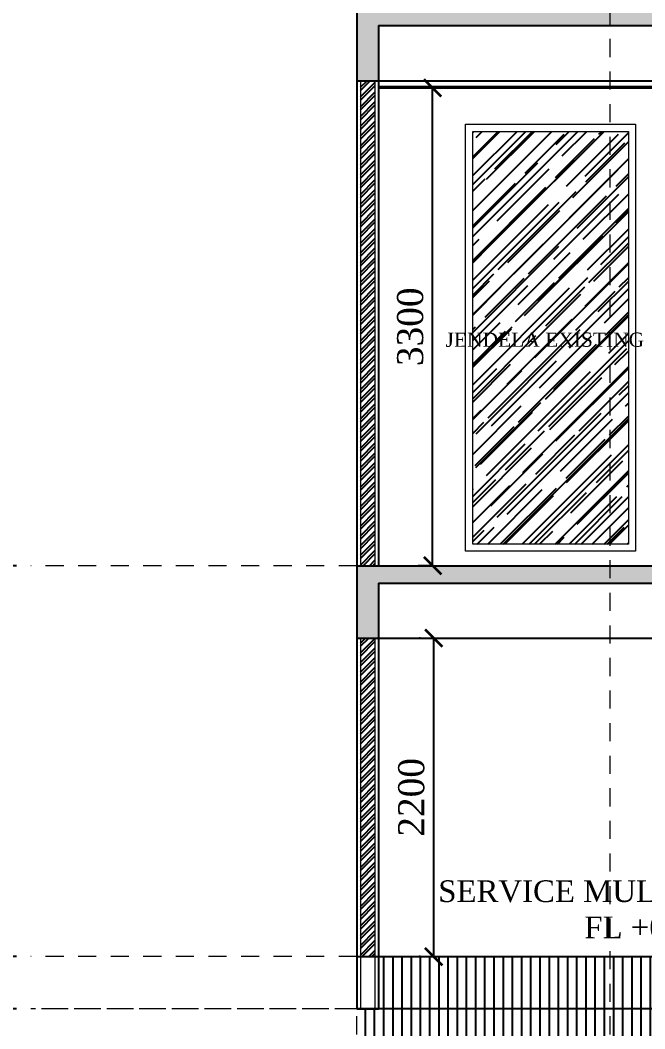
# Model space of a CAD drawing. Header units: millimetres. Extents: x -9564 to 494436, y -140371 to 4257.
# Drawn here: x 315.17 to 319.48, y 111.17 to 118.14 of the extents above; entities that cross this region are included whole.
import ezdxf
from ezdxf.enums import TextEntityAlignment as Align

# ---------------------------------------------------------------- set-up
doc = ezdxf.new("R2010")
doc.units = ezdxf.units.MM
doc.header["$MEASUREMENT"] = 0
doc.linetypes.add('HIDDEN2', pattern=[0.1875, 0.125, -0.0625])
doc.linetypes.add('SLD-Solid', pattern=[0])
doc.layers.get('DEFPOINTS').update_dxf_attribs({"lineweight": 18})
for name, color, linetype, lineweight in [('8', 8, 'Continuous', 5), ('AS', 8, 'HIDDEN2', 5), ('DIM', 1, 'Continuous', 5), ('DOOR OPENING', 4, 'SLD-Solid', 5), ('XR-KOP A3_MOZART$0$A-TXTKOP', 3, 'Continuous', 5)]:
    doc.layers.add(name, color=color, linetype=linetype, lineweight=lineweight)
doc.layers.add('garis tipis', color=251, linetype='Continuous')
doc.layers.add('TEXT', color=4, linetype='Continuous')
doc.styles.add('HAND', font='ROMAND.SHX', dxfattribs={"width": 0.8, "height": 250})
doc.styles.add('style1', font='times.ttf', dxfattribs={"height": 0.15})
doc.styles.add('style2', font='times.ttf', dxfattribs={"height": 0.18})
doc.styles.add('XR-KOP A3_MOZART$0$ROMAND', font='romand.shx', dxfattribs={"height": 2, "bigfont": 'bigfont.shx'})
doc.dimstyles.new('ISO-25', dxfattribs={"dimtxt": 0.18, "dimasz": 0.12, "dimexe": 0.1, "dimexo": 0.1, "dimgap": 0.0625, "dimtad": 1, "dimtoh": 1, "dimdec": 0, "dimlfac": 1000, "dimtxsty": 'style2', "dimblk": 'ARCHTICK', "dimcen": 0.15, "dimclrd": 1, "dimclre": 1, "dimclrt": 4, "dimadec": 0, "dimazin": 0, "dimtfac": 1, "dimtdec": 0, "dimtmove": 0, "dimatfit": 3, "dimldrblk": 'OBLIQUE', "dimfxl": 1, "dimarcsym": 0})
pattern_1 = [(95, (203.148187, -115.293378), (0.02801893, 0.023510676), [0.00381, -0.04191]), (40, (203.148187, -115.293378), (-0.0320036906, 0.022035346), [0.003048, -0.033528117]), (145.451445, (203.15052, -115.29142), (-0.0039847595, 0.0455460204), [0.003238002, -0.035618049]), (91.1842, (203.141002, -115.286194), (0.044282049, 0.032390683), [0.005715, -0.062865]), (141.635558, (203.14469, -115.283494), (-0.001417323, 0.068565353), [0.004857005, -0.053427122]), (36.18415, (203.141, -115.286194), (-0.001417323, 0.068565353), [0.004571993, -0.050291946]), (66, (203.14639, -115.284397), (0.035903996, 0.00697903), [0.00381, -0.04191]), (11, (203.14639, -115.284397), (-0.017307985, 0.0347882386), [0.003048, -0.033528]), (116.451445, (203.149383, -115.283816), (0.0185960104, 0.0417672685), [0.003238002, -0.0356179875]), (82.5, (203.148187, -115.293378), (-0.0115210938, 0.0123946827), [0, -0.0331216, 0, -0.034036, 0, -0.033655]), (52.5, (203.148187, -115.293378), (-0.0047179455, 0.0236174), [0, -0.0194056, 0, -0.0323596, 0, -0.012827]), (12.5, (203.140176, -115.301388), (0.0199855726, 0.0183652391), [0, -0.0127, 0, -0.039624, 0, -0.052578]), (2.5, (203.136584, -115.30498), (0.017352781, 0.0245444786), [0, -0.01651, 0, -0.0263144, 0, -0.037338])]

# ---------------------------------------------------------------- blocks, each defined once
blk = doc.blocks.new('_ArchTick')
at = {"color": 0, "linetype": 'ByBlock', "const_width": 0.15}
blk.add_lwpolyline([(-0.5, -0.5), (0.5, 0.5)], dxfattribs=at)
blk = doc.blocks.new('*D273')
at = {"color": 1, "lineweight": -2, "transparency": 16777216}
for p, q in [((538.2972, 153.9006), (537.316, 153.9006)), ((537.416, 153.5406), (537.416, 153.9006)), ((538.2972, 153.5406), (537.316, 153.5406))]:
    blk.add_line(p, q, dxfattribs=at)
at = {"layer": 'DEFPOINTS', "color": 0, "transparency": 16777216}
for p in [(537.416, 153.9006), (538.3972, 153.9006), (538.3972, 153.5406)]:
    blk.add_point(p, dxfattribs=at)
at = {"color": 1, "lineweight": -2, "transparency": 16777216, "xscale": 0.12, "yscale": 0.12, "zscale": 0.12}
for p, rotation in [((537.416, 153.9006), 90), ((537.416, 153.5406), 270)]:
    blk.add_blockref('_ArchTick', p, dxfattribs=dict(at, rotation=rotation))
at = {"color": 4, "transparency": 16777216, "insert": (537.262, 153.7206), "char_height": 0.18, "attachment_point": 5, "rotation": 90, "style": 'style2'}
blk.add_mtext('360', dxfattribs=at)
blk = doc.blocks.new('_Oblique')
at = {"color": 0, "linetype": 'ByBlock', "lineweight": -2}
blk.add_line((-0.5, -0.5), (0.5, 0.5), dxfattribs=at)
blk = doc.blocks.new('*D133')
at = {"color": 1, "lineweight": -2, "transparency": 16777216}
for p, q in [((538.2972, 156.6006), (537.8511, 156.6006)), ((537.9511, 153.9006), (537.9511, 156.6006)), ((538.2972, 153.9006), (537.8511, 153.9006))]:
    blk.add_line(p, q, dxfattribs=at)
at = {"layer": 'DEFPOINTS', "color": 0, "transparency": 16777216}
for p in [(537.9511, 156.6006), (538.3972, 156.6006), (538.3972, 153.9006)]:
    blk.add_point(p, dxfattribs=at)
at = {"color": 1, "lineweight": -2, "transparency": 16777216, "xscale": 0.12, "yscale": 0.12, "zscale": 0.12}
for p, rotation in [((537.9511, 156.6006), 90), ((537.9511, 153.9006), 270)]:
    blk.add_blockref('_ArchTick', p, dxfattribs=dict(at, rotation=rotation))
at = {"color": 4, "transparency": 16777216, "insert": (537.7968, 155.2506), "char_height": 0.18, "attachment_point": 5, "rotation": 90, "style": 'style2'}
blk.add_mtext('2700', dxfattribs=at)
blk = doc.blocks.new('*D274')
at = {"color": 1, "lineweight": -2, "transparency": 16777216}
for p, q in [((538.2972, 160.4506), (537.8511, 160.4506)), ((537.9511, 156.6006), (537.9511, 160.4506)), ((538.2972, 156.6006), (537.8511, 156.6006))]:
    blk.add_line(p, q, dxfattribs=at)
at = {"layer": 'DEFPOINTS', "color": 0, "transparency": 16777216}
for p in [(537.9511, 160.4506), (538.3972, 160.4506), (538.3972, 156.6006)]:
    blk.add_point(p, dxfattribs=at)
at = {"color": 1, "lineweight": -2, "transparency": 16777216, "xscale": 0.12, "yscale": 0.12, "zscale": 0.12}
for p, rotation in [((537.9511, 160.4506), 90), ((537.9511, 156.6006), 270)]:
    blk.add_blockref('_ArchTick', p, dxfattribs=dict(at, rotation=rotation))
at = {"color": 4, "transparency": 16777216, "insert": (537.7971, 158.5256), "char_height": 0.18, "attachment_point": 5, "rotation": 90, "style": 'style2'}
blk.add_mtext('3850', dxfattribs=at)
blk = doc.blocks.new('aspot')
at = {"layer": 'AS'}
for p, q in [((110.2624, 123.4659), (110.2624, 140.6216)), ((112.0124, 123.4659), (112.0124, 140.6216))]:
    blk.add_line(p, q, dxfattribs=at)
blk = doc.blocks.new('*D303')
at = {"color": 1, "lineweight": -2, "transparency": 16777216}
for p, q in [((541.0858, 156.1006), (541.0794, 156.1006)), ((541.1794, 153.9006), (541.1794, 156.1006)), ((541.0858, 153.9006), (541.0794, 153.9006))]:
    blk.add_line(p, q, dxfattribs=at)
at = {"layer": 'DEFPOINTS', "color": 0, "transparency": 16777216}
for p in [(541.1794, 156.1006), (541.1858, 156.1006), (541.1858, 153.9006)]:
    blk.add_point(p, dxfattribs=at)
at = {"color": 1, "lineweight": -2, "transparency": 16777216, "xscale": 0.12, "yscale": 0.12, "zscale": 0.12}
for p, rotation in [((541.1794, 156.1006), 90), ((541.1794, 153.9006), 270)]:
    blk.add_blockref('_ArchTick', p, dxfattribs=dict(at, rotation=rotation))
at = {"color": 4, "transparency": 16777216, "insert": (541.0253, 155.0006), "char_height": 0.18, "attachment_point": 5, "rotation": 90, "style": 'style2'}
blk.add_mtext('2200', dxfattribs=at)
blk = doc.blocks.new('*D304')
at = {"color": 1, "lineweight": -2, "transparency": 16777216}
for p, q in [((541.1782, 159.9006), (541.0715, 159.9006)), ((541.1715, 156.6006), (541.1715, 159.9006)), ((541.1782, 156.6006), (541.0715, 156.6006))]:
    blk.add_line(p, q, dxfattribs=at)
at = {"layer": 'DEFPOINTS', "color": 0, "transparency": 16777216}
for p in [(541.1715, 159.9006), (541.2782, 159.9006), (541.2782, 156.6006)]:
    blk.add_point(p, dxfattribs=at)
at = {"color": 1, "lineweight": -2, "transparency": 16777216, "xscale": 0.12, "yscale": 0.12, "zscale": 0.12}
for p, rotation in [((541.1715, 159.9006), 90), ((541.1715, 156.6006), 270)]:
    blk.add_blockref('_ArchTick', p, dxfattribs=dict(at, rotation=rotation))
at = {"color": 4, "transparency": 16777216, "insert": (541.0175, 158.2506), "char_height": 0.18, "attachment_point": 5, "rotation": 90, "style": 'style2'}
blk.add_mtext('3300', dxfattribs=at)
blk = doc.blocks.new('A$C2a879c63')
h = blk.add_hatch()
h.set_pattern_fill('ANSI32', color=8, scale=0.005)
h.set_pattern_definition([(45, (273.608206, -115.29338), (-0.03367596, 0.03367596), []), (45, (273.630657, -115.29338), (-0.03367596, 0.03367596), [])])
h.paths.add_polyline_path([(346.4356, 20.7654), (346.5356, 20.7654), (346.5356, 23.8154), (346.4356, 23.8154)])
h.paths.add_polyline_path([(346.5356, 20.3654), (346.4356, 20.3654), (346.4356, 16.9154), (346.5356, 16.9154)])
h.paths.add_polyline_path([(346.4356, 13.0654), (346.5356, 13.0654), (346.5356, 16.4154), (346.4356, 16.4154)])
h.paths.add_polyline_path([(346.5356, 12.5654), (346.4356, 12.5654), (346.4356, 10.3654), (346.5356, 10.3654)])
h.paths.add_polyline_path([(351.3581, 10.3654), (351.4581, 10.3654), (351.4581, 12.5654), (351.3581, 12.5654)])
h.paths.add_polyline_path([(354.3556, 10.0054), (354.4556, 10.0054), (354.4556, 11.6854), (354.3556, 11.6854)])
h.paths.add_polyline_path([(354.3556, 11.8054), (354.4556, 11.8054), (354.4556, 13.0654), (354.3556, 13.0654)])
h.paths.add_polyline_path([(354.3556, 13.0654), (354.4556, 13.0654), (354.4556, 13.5254), (354.3556, 13.5254)])
h.paths.add_polyline_path([(354.4556, 15.2554), (354.3556, 15.2554), (354.3556, 13.8254), (354.4556, 13.8254)])
h.paths.add_polyline_path([(354.4556, 19.1054), (354.3556, 19.1054), (354.3556, 15.3754), (354.4556, 15.3754)])
h.paths.add_polyline_path([(349.1056, 16.9154), (349.2056, 16.9154), (349.2056, 20.3154), (349.1056, 20.3154)])
h.paths.add_polyline_path([(354.4556, 20.6454), (354.3556, 20.6454), (354.3556, 19.2254), (354.4556, 19.2254)])
h.paths.add_polyline_path([(354.4556, 23.8154), (354.3556, 23.8154), (354.3556, 20.7654), (354.4556, 20.7654)])
h.paths.add_polyline_path([(353.0956, 17.4715), (354.4053, 17.4715), (354.4053, 17.6812), (353.0956, 17.6812)], flags=9)
h = blk.add_hatch()
h.set_pattern_fill('AR-RROOF', color=8, scale=0.005, angle=45)
h.set_pattern_definition([(45, (236.14819, -115.29338), (0.10776307, 0.2873682), [1.905, -0.254, 0.635, -0.127]), (45, (236.22272, -115.12904), (-0.20923997, 0.02963485), [0.381, -0.04191, 0.762, -0.09525]), (45, (236.11676, -115.172144), (0.406805602, 0.527141034), [1.016, -0.1778, 0.508, -0.127])])
h.paths.add_polyline_path([(348.6081, 16.0654), (348.6081, 13.2154), (351.1806, 13.2154), (351.1806, 16.0654)])
h.paths.add_polyline_path([(347.2106, 13.2154), (348.2856, 13.2154), (348.2856, 16.0654), (347.2106, 16.0654)])
h = blk.add_hatch()
h.set_pattern_fill('ANSI31', color=8, scale=0.02, angle=45)
h.set_pattern_definition([(90, (236.148187, -115.29338), (-0.0635, 0), [])])
h.paths.add_polyline_path([(351.4081, 10.0054), (351.3331, 10.0054), (351.3331, 10.3654), (349.1606, 10.3654), (349.1606, 9.8054), (351.4081, 9.8054)])
h.paths.add_polyline_path([(349.1606, 10.3654), (348.4106, 10.3654), (348.4106, 9.8054), (349.1606, 9.8054)])
h.paths.add_polyline_path([(348.4106, 10.3654), (348.1606, 10.3654), (348.1606, 9.8054), (348.4106, 9.8054)])
h.paths.add_polyline_path([(348.1606, 10.3654), (346.5606, 10.3654), (346.5606, 10.0054), (346.4106, 10.0054), (346.4106, 9.8054), (348.1606, 9.8054)])
h.paths.add_polyline_path([(354.3306, 10.0054), (351.4081, 10.0054), (351.4081, 9.8054), (354.3306, 9.8054)])
h.paths.add_polyline_path([(355.0056, 10.3654), (354.4806, 10.3654), (354.4806, 9.8054), (355.0056, 9.8054)])
h.paths.add_polyline_path([(354.4806, 10.0054), (354.4056, 10.0054), (354.4056, 9.8054), (354.4806, 9.8054)])
h.paths.add_polyline_path([(354.4056, 10.0054), (354.3306, 10.0054), (354.3306, 9.8054), (354.4056, 9.8054)])
h.paths.add_polyline_path([(355.0806, 10.3654), (355.0806, 10.0054), (355.0056, 10.0054), (355.0056, 9.8054), (364.0556, 9.8054), (364.0556, 10.3654)])
at = {"layer": 'DIM', "true_color": 0x636466}
h = blk.add_hatch(dxfattribs=at)
h.set_pattern_fill('AR-CONC', color=251, scale=0.0002, angle=45)
h.set_pattern_definition(pattern_1)
h.paths.add_polyline_path([(352.5493, 16.1454), (352.2856, 16.1454), (352.2856, 16.3379), (352.0218, 16.3379), (352.0218, 16.5304), (351.7581, 16.5304), (351.7581, 16.7229), (351.4943, 16.7229), (351.4943, 16.9154), (346.4106, 16.9154), (346.4106, 16.4154), (346.5606, 16.4154), (346.5606, 16.7954), (349.0806, 16.7954), (349.0806, 16.4154), (349.2306, 16.4154), (349.2306, 16.7954), (351.3331, 16.7954), (351.3331, 16.4154), (351.4831, 16.4154), (351.4831, 16.5814), (353.3141, 15.2554), (354.4806, 15.2554), (354.4806, 15.3754), (353.3406, 15.3754), (353.3406, 15.5679), (353.0768, 15.5679), (353.0768, 15.7604), (352.8131, 15.7604), (352.8131, 15.9529), (352.5493, 15.9529)])
h = blk.add_hatch(dxfattribs=at)
h.set_pattern_fill('AR-CONC', color=251, scale=0.0002, angle=45)
h.set_pattern_definition(pattern_1)
h.paths.add_polyline_path([(352.4218, 12.5254), (352.1581, 12.5254), (352.1581, 12.7054), (351.8943, 12.7054), (351.8943, 12.8854), (351.6306, 12.8854), (351.6306, 13.0654), (351.4831, 13.0654), (346.4106, 13.0654), (346.4106, 12.5654), (346.5606, 12.5654), (346.5606, 12.9454), (351.3331, 12.9454), (351.3331, 12.5654), (351.4831, 12.5654), (351.4831, 12.8408), (353.176, 11.6854), (354.4806, 11.6854), (354.4806, 11.8054), (353.2131, 11.8054), (353.2131, 11.9854), (352.9493, 11.9854), (352.9493, 12.1654), (352.6856, 12.1654), (352.6856, 12.3454), (352.4218, 12.3454)])
for p, q in [((346.4106, 24.2154), (346.4106, 10.0054)), ((346.5606, 16.7954), (346.5606, 13.0654)), ((346.5606, 16.7954), (349.0806, 16.7954)), ((346.4106, 16.4154), (351.4943, 16.4154)), ((346.5606, 16.3654), (351.3331, 16.3654)), ((346.4106, 13.0654), (351.7581, 13.0654)), ((346.5606, 12.9454), (346.5606, 10.0054)), ((346.5606, 12.9454), (351.3331, 12.9454)), ((346.4106, 12.5654), (351.4831, 12.5654)), ((346.4106, 12.5654), (351.4831, 12.5654)), ((346.4106, 12.5654), (346.5606, 12.5654)), ((346.4106, 10.3654), (352.9493, 10.3654)), ((346.4106, 10.0054), (346.5606, 10.0054)), ((351.3331, 10.0054), (346.4106, 10.0054))]:
    blk.add_line(p, q)
at = {"layer": '8'}
for p, q in [((346.4356, 16.4154), (346.4356, 13.0654)), ((346.5356, 16.4154), (346.5356, 13.0654)), ((346.4356, 12.5654), (346.4356, 10.0054)), ((346.5356, 12.5654), (346.5356, 10.0054))]:
    blk.add_line(p, q, dxfattribs=at)
at = {"layer": 'AS'}
for p, q in [((346.4106, 13.0654), (344.1593, 13.0654)), ((346.4106, 10.3654), (344.1593, 10.3654)), ((351.3331, 10.0054), (344.1593, 10.0054)), ((365.117, 10.0054), (344.1593, 10.0054))]:
    blk.add_line(p, q, dxfattribs=at)
at = {"layer": 'DOOR OPENING', "linetype": 'Continuous', "transparency": 33554687}
for points in [[(347.1606, 16.1154), (348.3356, 16.1154), (348.3356, 13.1654), (347.1606, 13.1654)], [(347.2106, 16.0654), (348.2856, 16.0654), (348.2856, 13.2154), (347.2106, 13.2154)]]:
    blk.add_lwpolyline(points, close=True, dxfattribs=at)
at = {"layer": 'garis tipis'}
blk.add_line((346.5606, 16.3754), (351.3331, 16.3754), dxfattribs=at)
blk.add_blockref('aspot', (236.1482, -116.7876))
at = {"color": 4, "style": 'HAND'}
for tag, height, rotation, p in [('DRY.WASHER', 0.054, 0, (11.9366, 24.9122)), ('PATIO', 0.135, 0, (20.9666, 21.5696)), ('GENSET', 0.135, 0, (18.2157, 17.1045)), ('PLANTERBOX', 0.135, 90, (22.169, 13.2959)), ('PLANTERBOX', 0.135, 0, (18.5224, 11.5633)), ('PATIO', 0.135, 0, (400.0395, 10.821)), ('CARPORT', 0.135, 0, (12.157, 9.7744)), ('CARPORT', 0.135, 0, (20.6202, 9.7744))]:
    blk.add_attdef(tag, text='', height=height, rotation=rotation, dxfattribs=at).set_placement(p, align=Align.MIDDLE)
at = {"layer": 'TEXT', "attachment_point": 5, "style": 'style1'}
for s, insert, char_height, width in [('\\A1;JENDELA EXISTING', (347.7089, 14.6258), 0.09821, 2.096081), ('\\A1;SERVICE MULTIFUNCTION\\PFL +0.08', (348.4045, 10.691), 0.15, 3.201421)]:
    blk.add_mtext(s, dxfattribs=dict(at, insert=insert, char_height=char_height, width=width))
at = {"layer": 'XR-KOP A3_MOZART$0$A-TXTKOP', "style": 'XR-KOP A3_MOZART$0$ROMAND'}
for tag, p in [('1:200', (37.0468, 3.1879)), ('1:100', (79.0468, 3.1879)), ('1:100', (121.0468, 3.1879)), ('1:100', (163.0468, 3.1879)), ('1:100', (205.0468, 3.1879)), ('1:100', (247.0468, 3.1879)), ('1:100', (289.0468, 3.1879)), ('1:100', (331.0468, 3.1879)), ('1:100', (373.0468, 3.1879)), ('1:100', (415.0468, 3.1879)), ('1:100', (457.0468, 3.1879)), ('1:100', (499.0468, 3.1879))]:
    blk.add_attdef(tag, text='', height=0.1296, dxfattribs=at).set_placement(p, align=Align.MIDDLE)
for base, p1, p2, picture, middle in [((343.7132, 16.9154), (344.1593, 13.0654), (344.1593, 16.9154), '*D274', (343.5591, 14.9904)), ((346.9336, 16.3654), (347.0402, 13.0654), (347.0402, 16.3654), '*D304', (346.7795, 14.7154)), ((343.7132, 13.0654), (344.1593, 10.3654), (344.1593, 13.0654), '*D133', (343.5589, 11.7154)), ((346.9414, 12.5654), (346.9479, 10.3654), (346.9479, 12.5654), '*D303', (346.7874, 11.4654))]:
    dim = blk.add_linear_dim(base=base, p1=p1, p2=p2, angle=90, dimstyle='ISO-25')
    dim.commit()
    dim.dimension.update_dxf_attribs({"geometry": picture, "text_midpoint": middle, "insert": (-194.2379, -143.5351)})
dim = blk.add_linear_dim(base=(343.1781, 10.3654), p1=(344.1593, 10.0054), p2=(344.1593, 10.3654), angle=90, dimstyle='ISO-25')
dim.commit()
dim.dimension.update_dxf_attribs({"geometry": '*D273', "text_midpoint": (343.1781, 10.1854), "dimtype": 128, "insert": (-194.2379, -143.5351)})

msp = doc.modelspace()

# ---------------------------------------------------------------- block references
msp.add_blockref('A$C2a879c63', (-28.9148, 101.3058))

doc.saveas('drawing.dxf')
